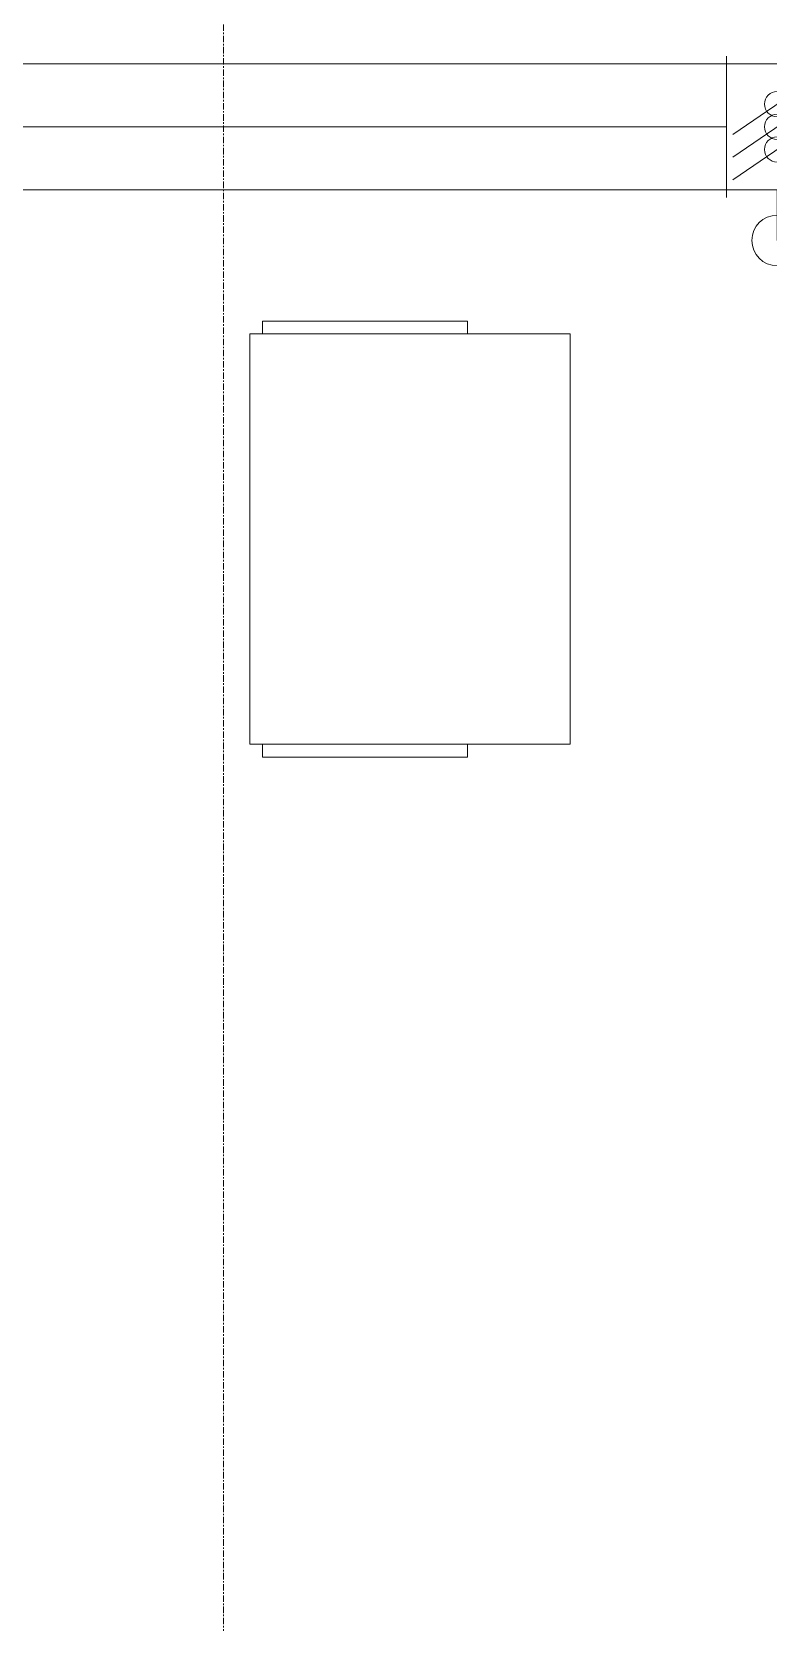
# Model space of a CAD drawing. Header units: millimetres. Extents: x -22227 to 20275, y 15053 to 61060.
# Drawn here: x 10521 to 11980, y 53122 to 56272 of the extents above; entities that cross this region are included whole.
import ezdxf

# ---------------------------------------------------------------- set-up
doc = ezdxf.new("R2010")
doc.units = ezdxf.units.MM
doc.linetypes.add('Grid Line', pattern=[22.225, 12.7, -3.175, 3.175, -3.175])
for name, color, linetype, lineweight in [('A-DETL-GENF', 7, 'Continuous', 5), ('M-EQPM', 7, 'Continuous', 5), ('M-HVAC-DUCT', 7, 'Continuous', 18), ('M-HVAC-DUCT-CNTR', 7, 'Continuous', 5), ('S-GRID', 7, 'Continuous', 9)]:
    doc.layers.add(name, color=color, linetype=linetype, lineweight=lineweight)

# ---------------------------------------------------------------- blocks, each defined once
blk = doc.blocks.new('AHU Filter - Panel - Angle - For 3 Square Feet of Coil-2285276-MẶT BẰNG HỆ THỐNG GIÓ TƯƠI')
at = {"layer": 'M-EQPM'}
for p, q in [((406.4, 635), (-406.4, 635)), ((-406.4, 635), (-406.4, 0)), ((-406.4, 0), (-406.4, 635)), ((-406.4, 635), (406.4, 635)), ((-406.4, 635), (406.4, 635)), ((-406.4, 635), (-406.4, 0)), ((406.4, 0), (406.4, 635)), ((406.4, 635), (406.4, 0)), ((406.4, 635), (406.4, 0)), ((-431.8, 25.4), (-431.8, 431.8)), ((-431.8, 431.8), (-431.8, 25.4)), ((-431.8, 431.8), (-406.4, 431.8)), ((-431.8, 431.8), (-406.4, 431.8)), ((-431.8, 431.8), (-431.8, 25.4)), ((-431.8, 431.8), (-406.4, 431.8)), ((-406.4, 25.4), (-406.4, 431.8)), ((-406.4, 431.8), (-406.4, 25.4)), ((406.4, 25.4), (406.4, 431.8)), ((406.4, 431.8), (406.4, 25.4)), ((406.4, 431.8), (431.8, 431.8)), ((406.4, 431.8), (431.8, 431.8)), ((406.4, 431.8), (431.8, 431.8)), ((431.8, 25.4), (431.8, 431.8)), ((431.8, 431.8), (431.8, 25.4)), ((431.8, 431.8), (431.8, 25.4)), ((-406.4, 25.4), (-431.8, 25.4)), ((-431.8, 25.4), (-406.4, 25.4)), ((-431.8, 25.4), (-406.4, 25.4)), ((431.8, 25.4), (406.4, 25.4)), ((406.4, 25.4), (431.8, 25.4)), ((406.4, 25.4), (431.8, 25.4)), ((-406.4, 0), (406.4, 0)), ((406.4, 0), (-406.4, 0)), ((-406.4, 0), (406.4, 0))]:
    blk.add_line(p, q, dxfattribs=at)
blk = doc.blocks.new('VanGio_ChuNhat_TrucVit - VCD-2432149-MẶT BẰNG HỆ THỐNG GIÓ TƯƠI')
at = {"layer": 'A-DETL-GENF', "color": 4, "true_color": 0x00ffff}
for p, q in [((-100, 125), (-100, 140)), ((100, 125), (100, 140)), ((-100, 125), (100, 125)), ((-100, -125), (-100, 125)), ((-87.5, -15), (87.5, 105)), ((100, 125), (100, -125)), ((-87.5, -60), (87.5, 60)), ((-87.5, -105), (87.5, 15)), ((100, -125), (-100, -125)), ((-100, -125), (-100, -140)), ((0, -125), (0, -225)), ((100, -125), (100, -140))]:
    blk.add_line(p, q, dxfattribs=at)
for centre, radius in [((0, 45), 25), ((0, 0), 25), ((0, -45), 25), ((0, -225), 50)]:
    blk.add_circle(centre, radius, dxfattribs=at)
blk = doc.blocks.new('AK-SGS-M3-Hrvt_rvt-1-MẶT BẰNG HỆ THỐNG GIÓ TƯƠI')
at = {"layer": 'M-HVAC-DUCT', "color": 4, "true_color": 0x00ffff}
for p, q in [((9088.7, 56208.8), (11898.1, 56208.8)), ((11898.1, 56208.8), (9088.7, 56208.8)), ((11898.1, 56208.8), (11898.1, 55958.8)), ((11898.1, 55958.8), (11898.1, 56208.8)), ((11898.1, 55958.8), (9088.7, 55958.8)), ((11898.1, 55958.8), (9088.7, 55958.8))]:
    blk.add_line(p, q, dxfattribs=at)
at = {"layer": 'M-HVAC-DUCT-CNTR', "color": 4, "true_color": 0x00ffff}
blk.add_line((9088.7, 56083.8), (11898.1, 56083.8), dxfattribs=at)
at = {"layer": 'M-EQPM', "color": 4, "lineweight": 18, "true_color": 0x00ffff, "rotation": 270.0000000000001}
blk.add_blockref('AHU Filter - Panel - Angle - For 3 Square Feet of Coil-2285276-MẶT BẰNG HỆ THỐNG GIÓ TƯƠI', (10953.2, 55267.2), dxfattribs=at)
at = {"layer": 'M-HVAC-DUCT', "color": 4, "lineweight": 18, "true_color": 0x00ffff}
blk.add_blockref('VanGio_ChuNhat_TrucVit - VCD-2432149-MẶT BẰNG HỆ THỐNG GIÓ TƯƠI', (11998.1, 56083.8), dxfattribs=at)

msp = doc.modelspace()

# ---------------------------------------------------------------- linework, layer by layer
at = {"layer": 'S-GRID', "linetype": 'Grid Line'}
msp.add_line((10901.4, 15335.3), (10901.4, 59870.5), dxfattribs=at)

# ---------------------------------------------------------------- block references
at = {"lineweight": 5}
msp.add_blockref('AK-SGS-M3-Hrvt_rvt-1-MẶT BẰNG HỆ THỐNG GIÓ TƯƠI', (0, 0), dxfattribs=at)

doc.saveas('drawing.dxf')
